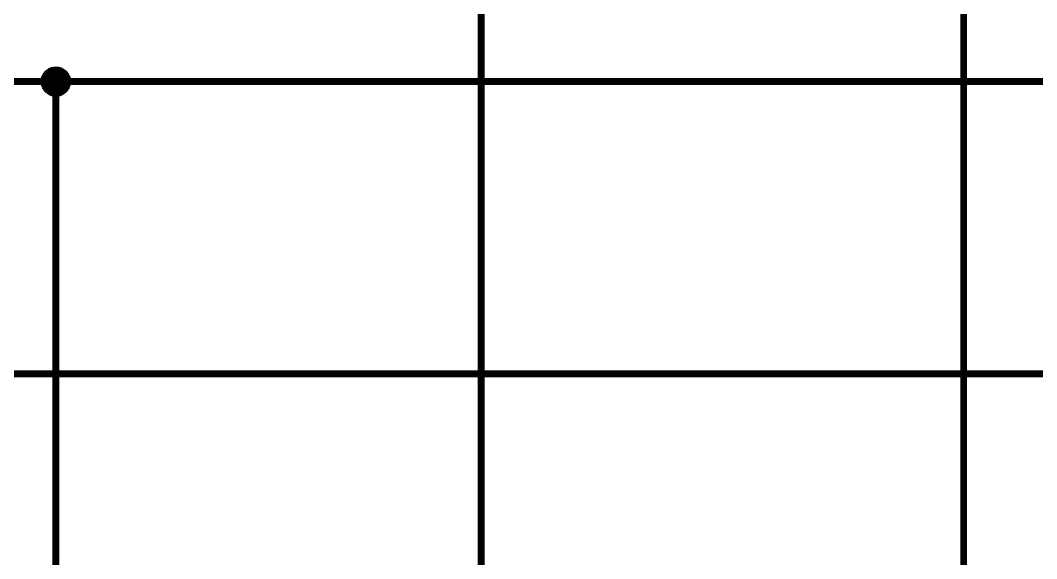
# Model space of a CAD drawing. Header units: millimetres. Extents: x 0 to 420, y 0 to 297.
# Drawn here: x 274.26 to 318.46, y 220.67 to 244.06 of the extents above; entities that cross this region are included whole.
import ezdxf

# ---------------------------------------------------------------- set-up
doc = ezdxf.new("R2010")
doc.units = ezdxf.units.MM
doc.header["$MEASUREMENT"] = 0
doc.layers.add('Sheet', color=255, linetype='Continuous')

msp = doc.modelspace()

# ---------------------------------------------------------------- linework, layer by layer
at = {"layer": 'Sheet', "color": 0}
for points, const_width in [([(315.282, 170.471), (315.282, 266.8), (325.126, 266.8)], 0.3), ([(294.297, 170.471), (294.297, 254.104), (325.126, 254.104)], 0.3), ([(275.295, 241.408), (275.295, 241.438), (275.295, 241.467), (275.295, 241.481), (275.309, 241.511), (275.309, 241.54), (275.324, 241.554), (275.324, 241.583), (275.338, 241.598), (275.353, 241.627), (275.353, 241.642), (275.368, 241.671), (275.382, 241.686), (275.397, 241.7), (275.411, 241.729), (275.426, 241.744), (275.44, 241.759), (275.47, 241.773), (275.484, 241.788), (275.499, 241.802), (275.528, 241.817), (275.543, 241.832), (275.557, 241.846), (275.586, 241.861), (275.615, 241.861), (275.63, 241.875), (275.659, 241.875), (275.674, 241.89), (275.703, 241.89), (275.732, 241.905), (275.747, 241.905), (275.776, 241.905), (275.805, 241.905)], 0.3), ([(275.295, 241.408), (275.295, 241.438), (275.295, 241.467), (275.295, 241.481), (275.309, 241.511), (275.309, 241.54), (275.324, 241.554), (275.324, 241.583), (275.338, 241.598), (275.353, 241.627), (275.353, 241.642), (275.368, 241.671), (275.382, 241.686), (275.397, 241.7), (275.411, 241.729), (275.426, 241.744), (275.44, 241.759), (275.47, 241.773), (275.484, 241.788), (275.499, 241.802), (275.528, 241.817), (275.543, 241.832), (275.557, 241.846), (275.586, 241.861), (275.615, 241.861), (275.63, 241.875), (275.659, 241.875), (275.674, 241.89), (275.703, 241.89), (275.732, 241.905), (275.747, 241.905), (275.776, 241.905), (275.805, 241.905)], 0.3), ([(275.295, 241.408), (275.295, 241.438), (275.295, 241.467), (275.295, 241.481), (275.309, 241.511), (275.309, 241.54), (275.324, 241.554), (275.324, 241.583), (275.338, 241.598), (275.353, 241.627), (275.353, 241.642), (275.368, 241.671), (275.382, 241.686), (275.397, 241.7), (275.411, 241.729), (275.426, 241.744), (275.44, 241.759), (275.47, 241.773), (275.484, 241.788), (275.499, 241.802), (275.528, 241.817), (275.543, 241.832), (275.557, 241.846), (275.586, 241.861), (275.615, 241.861), (275.63, 241.875), (275.659, 241.875), (275.674, 241.89), (275.703, 241.89), (275.732, 241.905), (275.747, 241.905), (275.776, 241.905), (275.805, 241.905)], 0.3), ([(275.295, 241.408), (275.295, 241.438), (275.295, 241.467), (275.295, 241.481), (275.309, 241.511), (275.309, 241.54), (275.324, 241.554), (275.324, 241.583), (275.338, 241.598), (275.353, 241.627), (275.353, 241.642), (275.368, 241.671), (275.382, 241.686), (275.397, 241.7), (275.411, 241.729), (275.426, 241.744), (275.44, 241.759), (275.47, 241.773), (275.484, 241.788), (275.499, 241.802), (275.528, 241.817), (275.543, 241.832), (275.557, 241.846), (275.586, 241.861), (275.615, 241.861), (275.63, 241.875), (275.659, 241.875), (275.674, 241.89), (275.703, 241.89), (275.732, 241.905), (275.747, 241.905), (275.776, 241.905), (275.805, 241.905)], 0.3), ([(275.295, 241.408), (275.295, 241.438), (275.295, 241.467), (275.295, 241.481), (275.309, 241.511), (275.309, 241.54), (275.324, 241.554), (275.324, 241.583), (275.338, 241.598), (275.353, 241.627), (275.353, 241.642), (275.368, 241.671), (275.382, 241.686), (275.397, 241.7), (275.411, 241.729), (275.426, 241.744), (275.44, 241.759), (275.47, 241.773), (275.484, 241.788), (275.499, 241.802), (275.528, 241.817), (275.543, 241.832), (275.557, 241.846), (275.586, 241.861), (275.615, 241.861), (275.63, 241.875), (275.659, 241.875), (275.674, 241.89), (275.703, 241.89), (275.732, 241.905), (275.747, 241.905), (275.776, 241.905), (275.805, 241.905)], 0.3), ([(275.295, 241.408), (275.295, 241.438), (275.295, 241.467), (275.295, 241.481), (275.309, 241.511), (275.309, 241.54), (275.324, 241.554), (275.324, 241.583), (275.338, 241.598), (275.353, 241.627), (275.353, 241.642), (275.368, 241.671), (275.382, 241.686), (275.397, 241.7), (275.411, 241.729), (275.426, 241.744), (275.44, 241.759), (275.47, 241.773), (275.484, 241.788), (275.499, 241.802), (275.528, 241.817), (275.543, 241.832), (275.557, 241.846), (275.586, 241.861), (275.615, 241.861), (275.63, 241.875), (275.659, 241.875), (275.674, 241.89), (275.703, 241.89), (275.732, 241.905), (275.747, 241.905), (275.776, 241.905), (275.805, 241.905)], 0.3), ([(275.295, 241.408), (275.295, 241.438), (275.295, 241.467), (275.295, 241.481), (275.309, 241.511), (275.309, 241.54), (275.324, 241.554), (275.324, 241.583), (275.338, 241.598), (275.353, 241.627), (275.353, 241.642), (275.368, 241.671), (275.382, 241.686), (275.397, 241.7), (275.411, 241.729), (275.426, 241.744), (275.44, 241.759), (275.47, 241.773), (275.484, 241.788), (275.499, 241.802), (275.528, 241.817), (275.543, 241.832), (275.557, 241.846), (275.586, 241.861), (275.615, 241.861), (275.63, 241.875), (275.659, 241.875), (275.674, 241.89), (275.703, 241.89), (275.732, 241.905), (275.747, 241.905), (275.776, 241.905), (275.805, 241.905)], 0.0991), ([(275.295, 241.408), (275.295, 241.438), (275.295, 241.467), (275.295, 241.481), (275.309, 241.511), (275.309, 241.54), (275.324, 241.554), (275.324, 241.583), (275.338, 241.598), (275.353, 241.627), (275.353, 241.642), (275.368, 241.671), (275.382, 241.686), (275.397, 241.7), (275.411, 241.729), (275.426, 241.744), (275.44, 241.759), (275.47, 241.773), (275.484, 241.788), (275.499, 241.802), (275.528, 241.817), (275.543, 241.832), (275.557, 241.846), (275.586, 241.861), (275.615, 241.861), (275.63, 241.875), (275.659, 241.875), (275.674, 241.89), (275.703, 241.89), (275.732, 241.905), (275.747, 241.905), (275.776, 241.905), (275.805, 241.905)], 0.0991), ([(275.805, 241.905), (275.805, 241.905)], 0.3), ([(275.805, 241.905), (275.834, 241.905), (275.863, 241.905), (275.878, 241.905), (275.907, 241.89), (275.936, 241.89), (275.951, 241.875), (275.98, 241.875), (275.995, 241.861), (276.024, 241.861), (276.053, 241.846), (276.068, 241.832), (276.082, 241.817), (276.111, 241.802), (276.126, 241.788), (276.14, 241.773), (276.17, 241.759), (276.184, 241.744), (276.199, 241.729), (276.213, 241.7), (276.228, 241.686), (276.243, 241.671), (276.257, 241.642), (276.257, 241.627), (276.272, 241.598), (276.286, 241.583), (276.286, 241.554), (276.301, 241.54), (276.301, 241.511), (276.315, 241.481), (276.315, 241.467), (276.315, 241.438), (276.315, 241.408)], 0.3), ([(275.805, 241.905), (275.805, 241.905)], 0.3), ([(275.805, 241.905), (275.834, 241.905), (275.863, 241.905), (275.878, 241.905), (275.907, 241.89), (275.936, 241.89), (275.951, 241.875), (275.98, 241.875), (275.995, 241.861), (276.024, 241.861), (276.053, 241.846), (276.068, 241.832), (276.082, 241.817), (276.111, 241.802), (276.126, 241.788), (276.14, 241.773), (276.17, 241.759), (276.184, 241.744), (276.199, 241.729), (276.213, 241.7), (276.228, 241.686), (276.243, 241.671), (276.257, 241.642), (276.257, 241.627), (276.272, 241.598), (276.286, 241.583), (276.286, 241.554), (276.301, 241.54), (276.301, 241.511), (276.315, 241.481), (276.315, 241.467), (276.315, 241.438), (276.315, 241.408)], 0.3), ([(275.805, 241.905), (275.805, 241.905)], 0.3), ([(275.805, 241.905), (275.834, 241.905), (275.863, 241.905), (275.878, 241.905), (275.907, 241.89), (275.936, 241.89), (275.951, 241.875), (275.98, 241.875), (275.995, 241.861), (276.024, 241.861), (276.053, 241.846), (276.068, 241.832), (276.082, 241.817), (276.111, 241.802), (276.126, 241.788), (276.14, 241.773), (276.17, 241.759), (276.184, 241.744), (276.199, 241.729), (276.213, 241.7), (276.228, 241.686), (276.243, 241.671), (276.257, 241.642), (276.257, 241.627), (276.272, 241.598), (276.286, 241.583), (276.286, 241.554), (276.301, 241.54), (276.301, 241.511), (276.315, 241.481), (276.315, 241.467), (276.315, 241.438), (276.315, 241.408)], 0.3), ([(275.805, 241.905), (275.805, 241.905)], 0.3), ([(275.805, 241.905), (275.834, 241.905), (275.863, 241.905), (275.878, 241.905), (275.907, 241.89), (275.936, 241.89), (275.951, 241.875), (275.98, 241.875), (275.995, 241.861), (276.024, 241.861), (276.053, 241.846), (276.068, 241.832), (276.082, 241.817), (276.111, 241.802), (276.126, 241.788), (276.14, 241.773), (276.17, 241.759), (276.184, 241.744), (276.199, 241.729), (276.213, 241.7), (276.228, 241.686), (276.243, 241.671), (276.257, 241.642), (276.257, 241.627), (276.272, 241.598), (276.286, 241.583), (276.286, 241.554), (276.301, 241.54), (276.301, 241.511), (276.315, 241.481), (276.315, 241.467), (276.315, 241.438), (276.315, 241.408)], 0.3), ([(275.805, 241.905), (275.805, 241.905)], 0.3), ([(275.805, 241.905), (275.834, 241.905), (275.863, 241.905), (275.878, 241.905), (275.907, 241.89), (275.936, 241.89), (275.951, 241.875), (275.98, 241.875), (275.995, 241.861), (276.024, 241.861), (276.053, 241.846), (276.068, 241.832), (276.082, 241.817), (276.111, 241.802), (276.126, 241.788), (276.14, 241.773), (276.17, 241.759), (276.184, 241.744), (276.199, 241.729), (276.213, 241.7), (276.228, 241.686), (276.243, 241.671), (276.257, 241.642), (276.257, 241.627), (276.272, 241.598), (276.286, 241.583), (276.286, 241.554), (276.301, 241.54), (276.301, 241.511), (276.315, 241.481), (276.315, 241.467), (276.315, 241.438), (276.315, 241.408)], 0.3), ([(275.805, 241.905), (275.805, 241.905)], 0.3), ([(275.805, 241.905), (275.834, 241.905), (275.863, 241.905), (275.878, 241.905), (275.907, 241.89), (275.936, 241.89), (275.951, 241.875), (275.98, 241.875), (275.995, 241.861), (276.024, 241.861), (276.053, 241.846), (276.068, 241.832), (276.082, 241.817), (276.111, 241.802), (276.126, 241.788), (276.14, 241.773), (276.17, 241.759), (276.184, 241.744), (276.199, 241.729), (276.213, 241.7), (276.228, 241.686), (276.243, 241.671), (276.257, 241.642), (276.257, 241.627), (276.272, 241.598), (276.286, 241.583), (276.286, 241.554), (276.301, 241.54), (276.301, 241.511), (276.315, 241.481), (276.315, 241.467), (276.315, 241.438), (276.315, 241.408)], 0.3), ([(275.805, 241.905), (275.805, 241.905)], 0.0991), ([(275.805, 241.905), (275.834, 241.905), (275.863, 241.905), (275.878, 241.905), (275.907, 241.89), (275.936, 241.89), (275.951, 241.875), (275.98, 241.875), (275.995, 241.861), (276.024, 241.861), (276.053, 241.846), (276.068, 241.832), (276.082, 241.817), (276.111, 241.802), (276.126, 241.788), (276.14, 241.773), (276.17, 241.759), (276.184, 241.744), (276.199, 241.729), (276.213, 241.7), (276.228, 241.686), (276.243, 241.671), (276.257, 241.642), (276.257, 241.627), (276.272, 241.598), (276.286, 241.583), (276.286, 241.554), (276.301, 241.54), (276.301, 241.511), (276.315, 241.481), (276.315, 241.467), (276.315, 241.438), (276.315, 241.408)], 0.0991), ([(275.805, 241.905), (275.805, 241.905)], 0.0991), ([(275.805, 241.905), (275.834, 241.905), (275.863, 241.905), (275.878, 241.905), (275.907, 241.89), (275.936, 241.89), (275.951, 241.875), (275.98, 241.875), (275.995, 241.861), (276.024, 241.861), (276.053, 241.846), (276.068, 241.832), (276.082, 241.817), (276.111, 241.802), (276.126, 241.788), (276.14, 241.773), (276.17, 241.759), (276.184, 241.744), (276.199, 241.729), (276.213, 241.7), (276.228, 241.686), (276.243, 241.671), (276.257, 241.642), (276.257, 241.627), (276.272, 241.598), (276.286, 241.583), (276.286, 241.554), (276.301, 241.54), (276.301, 241.511), (276.315, 241.481), (276.315, 241.467), (276.315, 241.438), (276.315, 241.408)], 0.0991), ([(167.232, 241.408), (275.805, 241.408)], 0.3), ([(275.805, 240.898), (275.776, 240.898), (275.747, 240.898), (275.732, 240.898), (275.703, 240.912), (275.674, 240.912), (275.659, 240.927), (275.63, 240.927), (275.615, 240.941), (275.586, 240.941), (275.557, 240.956), (275.543, 240.971), (275.528, 240.985), (275.499, 241), (275.484, 241.014), (275.47, 241.029), (275.44, 241.044), (275.426, 241.058), (275.411, 241.073), (275.397, 241.102), (275.382, 241.117), (275.368, 241.146), (275.353, 241.16), (275.353, 241.189), (275.338, 241.204), (275.324, 241.233), (275.324, 241.248), (275.309, 241.277), (275.309, 241.306), (275.295, 241.335), (275.295, 241.35), (275.295, 241.379), (275.295, 241.408)], 0.3), ([(275.295, 241.408), (275.295, 241.408)], 0.3), ([(275.805, 240.898), (275.776, 240.898), (275.747, 240.898), (275.732, 240.898), (275.703, 240.912), (275.674, 240.912), (275.659, 240.927), (275.63, 240.927), (275.615, 240.941), (275.586, 240.941), (275.557, 240.956), (275.543, 240.971), (275.528, 240.985), (275.499, 241), (275.484, 241.014), (275.47, 241.029), (275.44, 241.044), (275.426, 241.058), (275.411, 241.073), (275.397, 241.102), (275.382, 241.117), (275.368, 241.146), (275.353, 241.16), (275.353, 241.189), (275.338, 241.204), (275.324, 241.233), (275.324, 241.248), (275.309, 241.277), (275.309, 241.306), (275.295, 241.335), (275.295, 241.35), (275.295, 241.379), (275.295, 241.408)], 0.3), ([(275.295, 241.408), (275.295, 241.408)], 0.3), ([(275.805, 240.898), (275.776, 240.898), (275.747, 240.898), (275.732, 240.898), (275.703, 240.912), (275.674, 240.912), (275.659, 240.927), (275.63, 240.927), (275.615, 240.941), (275.586, 240.941), (275.557, 240.956), (275.543, 240.971), (275.528, 240.985), (275.499, 241), (275.484, 241.014), (275.47, 241.029), (275.44, 241.044), (275.426, 241.058), (275.411, 241.073), (275.397, 241.102), (275.382, 241.117), (275.368, 241.146), (275.353, 241.16), (275.353, 241.189), (275.338, 241.204), (275.324, 241.233), (275.324, 241.248), (275.309, 241.277), (275.309, 241.306), (275.295, 241.335), (275.295, 241.35), (275.295, 241.379), (275.295, 241.408)], 0.3), ([(275.295, 241.408), (275.295, 241.408)], 0.3), ([(275.805, 240.898), (275.776, 240.898), (275.747, 240.898), (275.732, 240.898), (275.703, 240.912), (275.674, 240.912), (275.659, 240.927), (275.63, 240.927), (275.615, 240.941), (275.586, 240.941), (275.557, 240.956), (275.543, 240.971), (275.528, 240.985), (275.499, 241), (275.484, 241.014), (275.47, 241.029), (275.44, 241.044), (275.426, 241.058), (275.411, 241.073), (275.397, 241.102), (275.382, 241.117), (275.368, 241.146), (275.353, 241.16), (275.353, 241.189), (275.338, 241.204), (275.324, 241.233), (275.324, 241.248), (275.309, 241.277), (275.309, 241.306), (275.295, 241.335), (275.295, 241.35), (275.295, 241.379), (275.295, 241.408)], 0.3), ([(275.295, 241.408), (275.295, 241.408)], 0.3), ([(275.805, 240.898), (275.776, 240.898), (275.747, 240.898), (275.732, 240.898), (275.703, 240.912), (275.674, 240.912), (275.659, 240.927), (275.63, 240.927), (275.615, 240.941), (275.586, 240.941), (275.557, 240.956), (275.543, 240.971), (275.528, 240.985), (275.499, 241), (275.484, 241.014), (275.47, 241.029), (275.44, 241.044), (275.426, 241.058), (275.411, 241.073), (275.397, 241.102), (275.382, 241.117), (275.368, 241.146), (275.353, 241.16), (275.353, 241.189), (275.338, 241.204), (275.324, 241.233), (275.324, 241.248), (275.309, 241.277), (275.309, 241.306), (275.295, 241.335), (275.295, 241.35), (275.295, 241.379), (275.295, 241.408)], 0.3), ([(275.295, 241.408), (275.295, 241.408)], 0.3), ([(275.805, 240.898), (275.776, 240.898), (275.747, 240.898), (275.732, 240.898), (275.703, 240.912), (275.674, 240.912), (275.659, 240.927), (275.63, 240.927), (275.615, 240.941), (275.586, 240.941), (275.557, 240.956), (275.543, 240.971), (275.528, 240.985), (275.499, 241), (275.484, 241.014), (275.47, 241.029), (275.44, 241.044), (275.426, 241.058), (275.411, 241.073), (275.397, 241.102), (275.382, 241.117), (275.368, 241.146), (275.353, 241.16), (275.353, 241.189), (275.338, 241.204), (275.324, 241.233), (275.324, 241.248), (275.309, 241.277), (275.309, 241.306), (275.295, 241.335), (275.295, 241.35), (275.295, 241.379), (275.295, 241.408)], 0.3), ([(275.295, 241.408), (275.295, 241.408)], 0.3), ([(275.805, 240.898), (275.776, 240.898), (275.747, 240.898), (275.732, 240.898), (275.703, 240.912), (275.674, 240.912), (275.659, 240.927), (275.63, 240.927), (275.615, 240.941), (275.586, 240.941), (275.557, 240.956), (275.543, 240.971), (275.528, 240.985), (275.499, 241), (275.484, 241.014), (275.47, 241.029), (275.44, 241.044), (275.426, 241.058), (275.411, 241.073), (275.397, 241.102), (275.382, 241.117), (275.368, 241.146), (275.353, 241.16), (275.353, 241.189), (275.338, 241.204), (275.324, 241.233), (275.324, 241.248), (275.309, 241.277), (275.309, 241.306), (275.295, 241.335), (275.295, 241.35), (275.295, 241.379), (275.295, 241.408)], 0.0991), ([(275.295, 241.408), (275.295, 241.408)], 0.0991), ([(275.805, 240.898), (275.776, 240.898), (275.747, 240.898), (275.732, 240.898), (275.703, 240.912), (275.674, 240.912), (275.659, 240.927), (275.63, 240.927), (275.615, 240.941), (275.586, 240.941), (275.557, 240.956), (275.543, 240.971), (275.528, 240.985), (275.499, 241), (275.484, 241.014), (275.47, 241.029), (275.44, 241.044), (275.426, 241.058), (275.411, 241.073), (275.397, 241.102), (275.382, 241.117), (275.368, 241.146), (275.353, 241.16), (275.353, 241.189), (275.338, 241.204), (275.324, 241.233), (275.324, 241.248), (275.309, 241.277), (275.309, 241.306), (275.295, 241.335), (275.295, 241.35), (275.295, 241.379), (275.295, 241.408)], 0.0991), ([(275.295, 241.408), (275.295, 241.408)], 0.0991), ([(276.315, 241.408), (276.315, 241.379), (276.315, 241.35), (276.315, 241.335), (276.301, 241.306), (276.301, 241.277), (276.286, 241.248), (276.286, 241.233), (276.272, 241.204), (276.257, 241.189), (276.257, 241.16), (276.243, 241.146), (276.228, 241.117), (276.213, 241.102), (276.199, 241.073), (276.184, 241.058), (276.17, 241.044), (276.14, 241.029), (276.126, 241.014), (276.111, 241), (276.082, 240.985), (276.068, 240.971), (276.053, 240.956), (276.024, 240.941), (275.995, 240.941), (275.98, 240.927), (275.951, 240.927), (275.936, 240.912), (275.907, 240.912), (275.878, 240.898), (275.863, 240.898), (275.834, 240.898), (275.805, 240.898)], 0.3), ([(275.805, 170.471), (275.805, 241.408), (325.126, 241.408)], 0.3), ([(276.315, 241.408), (276.315, 241.379), (276.315, 241.35), (276.315, 241.335), (276.301, 241.306), (276.301, 241.277), (276.286, 241.248), (276.286, 241.233), (276.272, 241.204), (276.257, 241.189), (276.257, 241.16), (276.243, 241.146), (276.228, 241.117), (276.213, 241.102), (276.199, 241.073), (276.184, 241.058), (276.17, 241.044), (276.14, 241.029), (276.126, 241.014), (276.111, 241), (276.082, 240.985), (276.068, 240.971), (276.053, 240.956), (276.024, 240.941), (275.995, 240.941), (275.98, 240.927), (275.951, 240.927), (275.936, 240.912), (275.907, 240.912), (275.878, 240.898), (275.863, 240.898), (275.834, 240.898), (275.805, 240.898)], 0.3), ([(276.315, 241.408), (276.315, 241.379), (276.315, 241.35), (276.315, 241.335), (276.301, 241.306), (276.301, 241.277), (276.286, 241.248), (276.286, 241.233), (276.272, 241.204), (276.257, 241.189), (276.257, 241.16), (276.243, 241.146), (276.228, 241.117), (276.213, 241.102), (276.199, 241.073), (276.184, 241.058), (276.17, 241.044), (276.14, 241.029), (276.126, 241.014), (276.111, 241), (276.082, 240.985), (276.068, 240.971), (276.053, 240.956), (276.024, 240.941), (275.995, 240.941), (275.98, 240.927), (275.951, 240.927), (275.936, 240.912), (275.907, 240.912), (275.878, 240.898), (275.863, 240.898), (275.834, 240.898), (275.805, 240.898)], 0.3), ([(276.315, 241.408), (276.315, 241.379), (276.315, 241.35), (276.315, 241.335), (276.301, 241.306), (276.301, 241.277), (276.286, 241.248), (276.286, 241.233), (276.272, 241.204), (276.257, 241.189), (276.257, 241.16), (276.243, 241.146), (276.228, 241.117), (276.213, 241.102), (276.199, 241.073), (276.184, 241.058), (276.17, 241.044), (276.14, 241.029), (276.126, 241.014), (276.111, 241), (276.082, 240.985), (276.068, 240.971), (276.053, 240.956), (276.024, 240.941), (275.995, 240.941), (275.98, 240.927), (275.951, 240.927), (275.936, 240.912), (275.907, 240.912), (275.878, 240.898), (275.863, 240.898), (275.834, 240.898), (275.805, 240.898)], 0.3), ([(276.315, 241.408), (276.315, 241.379), (276.315, 241.35), (276.315, 241.335), (276.301, 241.306), (276.301, 241.277), (276.286, 241.248), (276.286, 241.233), (276.272, 241.204), (276.257, 241.189), (276.257, 241.16), (276.243, 241.146), (276.228, 241.117), (276.213, 241.102), (276.199, 241.073), (276.184, 241.058), (276.17, 241.044), (276.14, 241.029), (276.126, 241.014), (276.111, 241), (276.082, 240.985), (276.068, 240.971), (276.053, 240.956), (276.024, 240.941), (275.995, 240.941), (275.98, 240.927), (275.951, 240.927), (275.936, 240.912), (275.907, 240.912), (275.878, 240.898), (275.863, 240.898), (275.834, 240.898), (275.805, 240.898)], 0.3), ([(276.315, 241.408), (276.315, 241.379), (276.315, 241.35), (276.315, 241.335), (276.301, 241.306), (276.301, 241.277), (276.286, 241.248), (276.286, 241.233), (276.272, 241.204), (276.257, 241.189), (276.257, 241.16), (276.243, 241.146), (276.228, 241.117), (276.213, 241.102), (276.199, 241.073), (276.184, 241.058), (276.17, 241.044), (276.14, 241.029), (276.126, 241.014), (276.111, 241), (276.082, 240.985), (276.068, 240.971), (276.053, 240.956), (276.024, 240.941), (275.995, 240.941), (275.98, 240.927), (275.951, 240.927), (275.936, 240.912), (275.907, 240.912), (275.878, 240.898), (275.863, 240.898), (275.834, 240.898), (275.805, 240.898)], 0.3), ([(276.315, 241.408), (276.315, 241.379), (276.315, 241.35), (276.315, 241.335), (276.301, 241.306), (276.301, 241.277), (276.286, 241.248), (276.286, 241.233), (276.272, 241.204), (276.257, 241.189), (276.257, 241.16), (276.243, 241.146), (276.228, 241.117), (276.213, 241.102), (276.199, 241.073), (276.184, 241.058), (276.17, 241.044), (276.14, 241.029), (276.126, 241.014), (276.111, 241), (276.082, 240.985), (276.068, 240.971), (276.053, 240.956), (276.024, 240.941), (275.995, 240.941), (275.98, 240.927), (275.951, 240.927), (275.936, 240.912), (275.907, 240.912), (275.878, 240.898), (275.863, 240.898), (275.834, 240.898), (275.805, 240.898)], 0.0991), ([(276.315, 241.408), (276.315, 241.379), (276.315, 241.35), (276.315, 241.335), (276.301, 241.306), (276.301, 241.277), (276.286, 241.248), (276.286, 241.233), (276.272, 241.204), (276.257, 241.189), (276.257, 241.16), (276.243, 241.146), (276.228, 241.117), (276.213, 241.102), (276.199, 241.073), (276.184, 241.058), (276.17, 241.044), (276.14, 241.029), (276.126, 241.014), (276.111, 241), (276.082, 240.985), (276.068, 240.971), (276.053, 240.956), (276.024, 240.941), (275.995, 240.941), (275.98, 240.927), (275.951, 240.927), (275.936, 240.912), (275.907, 240.912), (275.878, 240.898), (275.863, 240.898), (275.834, 240.898), (275.805, 240.898)], 0.0991), ([(276.315, 241.408), (276.315, 241.408), (276.315, 241.408), (276.315, 241.408), (276.315, 241.408), (276.315, 241.408), (276.315, 241.408), (276.315, 241.408), (276.315, 241.408), (276.315, 241.408), (276.315, 241.408), (276.315, 241.408), (276.315, 241.408), (276.315, 241.408), (276.315, 241.408), (276.315, 241.408), (276.315, 241.408), (276.315, 241.408), (276.315, 241.408), (276.315, 241.408), (276.315, 241.408), (276.315, 241.408), (276.315, 241.408), (276.315, 241.408), (276.315, 241.408), (276.315, 241.408), (276.315, 241.408), (276.315, 241.408), (276.315, 241.408), (276.315, 241.408), (276.315, 241.408), (276.315, 241.408), (276.315, 241.408)], 0.3), ([(276.315, 241.408), (276.315, 241.408)], 0.3), ([(276.315, 241.408), (276.315, 241.408), (276.315, 241.408), (276.315, 241.408), (276.315, 241.408), (276.315, 241.408), (276.315, 241.408), (276.315, 241.408), (276.315, 241.408), (276.315, 241.408), (276.315, 241.408), (276.315, 241.408), (276.315, 241.408), (276.315, 241.408), (276.315, 241.408), (276.315, 241.408), (276.315, 241.408), (276.315, 241.408), (276.315, 241.408), (276.315, 241.408), (276.315, 241.408), (276.315, 241.408), (276.315, 241.408), (276.315, 241.408), (276.315, 241.408), (276.315, 241.408), (276.315, 241.408), (276.315, 241.408), (276.315, 241.408), (276.315, 241.408), (276.315, 241.408), (276.315, 241.408), (276.315, 241.408)], 0.3), ([(276.315, 241.408), (276.315, 241.408)], 0.3), ([(276.315, 241.408), (276.315, 241.408), (276.315, 241.408), (276.315, 241.408), (276.315, 241.408), (276.315, 241.408), (276.315, 241.408), (276.315, 241.408), (276.315, 241.408), (276.315, 241.408), (276.315, 241.408), (276.315, 241.408), (276.315, 241.408), (276.315, 241.408), (276.315, 241.408), (276.315, 241.408), (276.315, 241.408), (276.315, 241.408), (276.315, 241.408), (276.315, 241.408), (276.315, 241.408), (276.315, 241.408), (276.315, 241.408), (276.315, 241.408), (276.315, 241.408), (276.315, 241.408), (276.315, 241.408), (276.315, 241.408), (276.315, 241.408), (276.315, 241.408), (276.315, 241.408), (276.315, 241.408), (276.315, 241.408)], 0.3), ([(276.315, 241.408), (276.315, 241.408)], 0.3), ([(276.315, 241.408), (276.315, 241.408), (276.315, 241.408), (276.315, 241.408), (276.315, 241.408), (276.315, 241.408), (276.315, 241.408), (276.315, 241.408), (276.315, 241.408), (276.315, 241.408), (276.315, 241.408), (276.315, 241.408), (276.315, 241.408), (276.315, 241.408), (276.315, 241.408), (276.315, 241.408), (276.315, 241.408), (276.315, 241.408), (276.315, 241.408), (276.315, 241.408), (276.315, 241.408), (276.315, 241.408), (276.315, 241.408), (276.315, 241.408), (276.315, 241.408), (276.315, 241.408), (276.315, 241.408), (276.315, 241.408), (276.315, 241.408), (276.315, 241.408), (276.315, 241.408), (276.315, 241.408), (276.315, 241.408)], 0.3), ([(276.315, 241.408), (276.315, 241.408)], 0.3), ([(276.315, 241.408), (276.315, 241.408), (276.315, 241.408), (276.315, 241.408), (276.315, 241.408), (276.315, 241.408), (276.315, 241.408), (276.315, 241.408), (276.315, 241.408), (276.315, 241.408), (276.315, 241.408), (276.315, 241.408), (276.315, 241.408), (276.315, 241.408), (276.315, 241.408), (276.315, 241.408), (276.315, 241.408), (276.315, 241.408), (276.315, 241.408), (276.315, 241.408), (276.315, 241.408), (276.315, 241.408), (276.315, 241.408), (276.315, 241.408), (276.315, 241.408), (276.315, 241.408), (276.315, 241.408), (276.315, 241.408), (276.315, 241.408), (276.315, 241.408), (276.315, 241.408), (276.315, 241.408), (276.315, 241.408)], 0.3), ([(276.315, 241.408), (276.315, 241.408)], 0.3), ([(276.315, 241.408), (276.315, 241.408), (276.315, 241.408), (276.315, 241.408), (276.315, 241.408), (276.315, 241.408), (276.315, 241.408), (276.315, 241.408), (276.315, 241.408), (276.315, 241.408), (276.315, 241.408), (276.315, 241.408), (276.315, 241.408), (276.315, 241.408), (276.315, 241.408), (276.315, 241.408), (276.315, 241.408), (276.315, 241.408), (276.315, 241.408), (276.315, 241.408), (276.315, 241.408), (276.315, 241.408), (276.315, 241.408), (276.315, 241.408), (276.315, 241.408), (276.315, 241.408), (276.315, 241.408), (276.315, 241.408), (276.315, 241.408), (276.315, 241.408), (276.315, 241.408), (276.315, 241.408), (276.315, 241.408)], 0.3), ([(276.315, 241.408), (276.315, 241.408)], 0.3), ([(276.315, 241.408), (276.315, 241.408), (276.315, 241.408), (276.315, 241.408), (276.315, 241.408), (276.315, 241.408), (276.315, 241.408), (276.315, 241.408), (276.315, 241.408), (276.315, 241.408), (276.315, 241.408), (276.315, 241.408), (276.315, 241.408), (276.315, 241.408), (276.315, 241.408), (276.315, 241.408), (276.315, 241.408), (276.315, 241.408), (276.315, 241.408), (276.315, 241.408), (276.315, 241.408), (276.315, 241.408), (276.315, 241.408), (276.315, 241.408), (276.315, 241.408), (276.315, 241.408), (276.315, 241.408), (276.315, 241.408), (276.315, 241.408), (276.315, 241.408), (276.315, 241.408), (276.315, 241.408), (276.315, 241.408)], 0.0991), ([(276.315, 241.408), (276.315, 241.408)], 0.0991), ([(276.315, 241.408), (276.315, 241.408), (276.315, 241.408), (276.315, 241.408), (276.315, 241.408), (276.315, 241.408), (276.315, 241.408), (276.315, 241.408), (276.315, 241.408), (276.315, 241.408), (276.315, 241.408), (276.315, 241.408), (276.315, 241.408), (276.315, 241.408), (276.315, 241.408), (276.315, 241.408), (276.315, 241.408), (276.315, 241.408), (276.315, 241.408), (276.315, 241.408), (276.315, 241.408), (276.315, 241.408), (276.315, 241.408), (276.315, 241.408), (276.315, 241.408), (276.315, 241.408), (276.315, 241.408), (276.315, 241.408), (276.315, 241.408), (276.315, 241.408), (276.315, 241.408), (276.315, 241.408), (276.315, 241.408)], 0.0991), ([(276.315, 241.408), (276.315, 241.408)], 0.0991), ([(325.126, 228.698), (255.315, 228.698), (167.232, 228.698)], 0.3)]:
    msp.add_lwpolyline(points, dxfattribs=dict(at, const_width=const_width))
at = {"layer": 'Sheet', "color": 0, "const_width": 0.508}
msp.add_lwpolyline([(275.586, 241.411, 1), (276.094, 241.411, 1)], format="xyb", close=True, dxfattribs=at)

doc.saveas('drawing.dxf')
